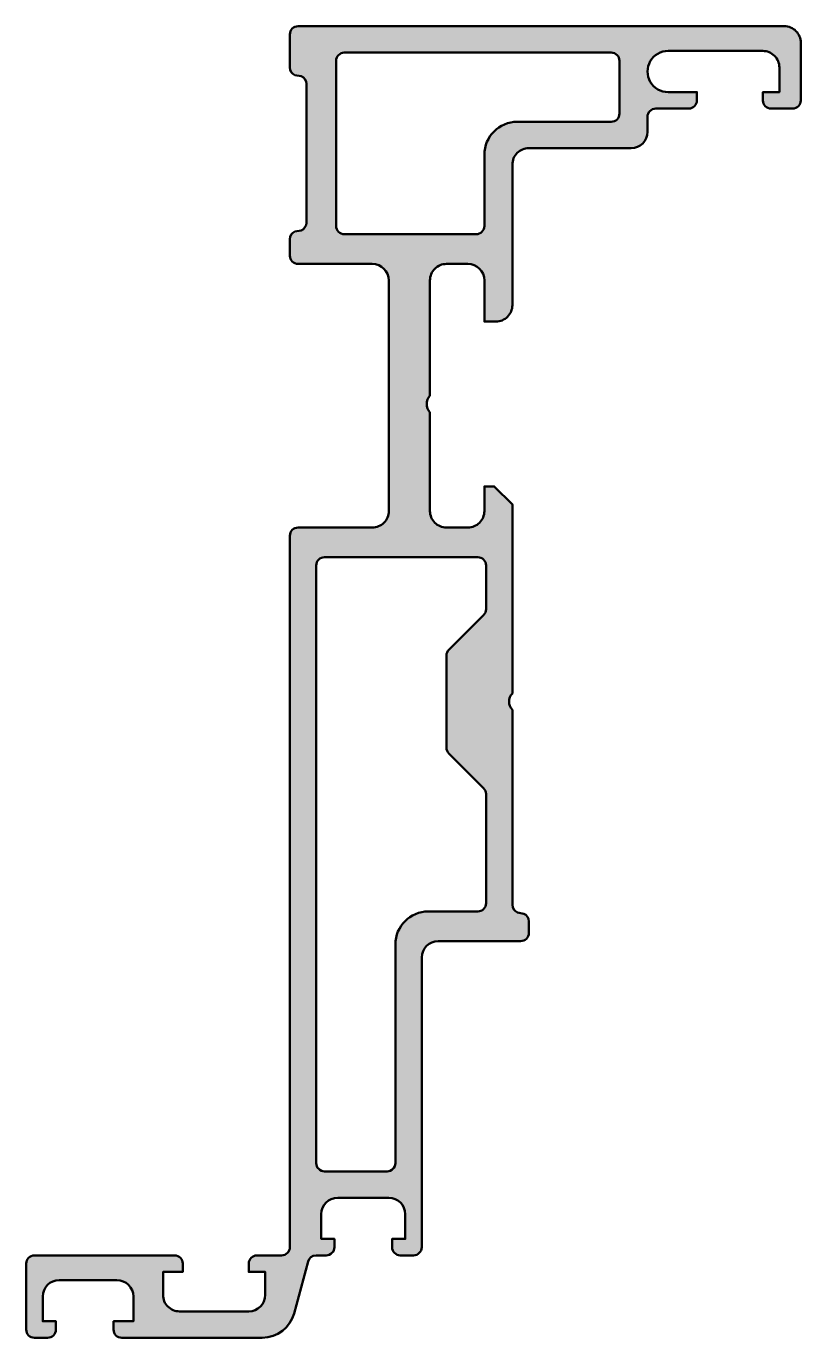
# Model space of a CAD drawing. Extents: x -15 to 32, y -5 to 74.6.
import ezdxf

# ---------------------------------------------------------------- set-up
doc = ezdxf.new("R2010")
doc.units = 0
doc.layers.add('0S-Alu contour', color=7, linetype='Continuous', lineweight=50)
doc.layers.add('0S-Alu hatch', color=252, linetype='Continuous', lineweight=25)

# ---------------------------------------------------------------- blocks, each defined once
blk = doc.blocks.new('336110__9CE9499D_06AA_4CF8_AD01_7B80F5E71F36_')
at = {"layer": '0S-Alu hatch'}
h = blk.add_hatch(color=256, dxfattribs=at)
edge = h.paths.add_edge_path()
edge.add_arc((1.497290657087145, 74.10087485499781), 0.5000165637335547, 90.0018979697398, 179.9981020306515)
edge.add_line((0.9972740936279295, 74.10089141845697), (0.9972664642334017, 72.10089141845702))
edge.add_arc((1.497215075212274, 72.10088449459391), 0.4999486110268192, 179.9992065020199, 247.5044474708268)
edge.add_line((1.305928878784179, 71.63897735595702), (1.688619308471679, 71.56286651611327))
edge.add_ellipse((1.497192342011177, 71.10087357771475), major_axis=(-0.5000817519349933, 0), ratio=1, start_angle=180.0020440644536, end_angle=247.4933074702443, ccw=False)
edge.add_line((1.997274093627929, 71.10089141845873), (1.997274093627929, 62.67474014282226))
edge.add_ellipse((1.497227925711312, 62.67479524778879), major_axis=(-0.5000461709528939, 0), ratio=1, start_angle=112.5039684638825, end_angle=179.9936860189492, ccw=False)
edge.add_line((1.688619308471679, 62.21282608032225), (1.305928878784179, 62.13671524047852))
edge.add_arc((1.497325795861179, 61.67474237867299), 0.5000517022382489, 112.5043922823672, 180.0002561875831)
edge.add_line((0.9972740936279295, 61.67474014280823), (0.9972740936279259, 60.67483169555664))
edge.add_arc((1.497341582194582, 60.67480762741402), 0.5000674891458522, 179.9972423661027, 269.9922674236372)
edge.add_line((1.497274093627929, 60.17474014282226), (5.997274093627929, 60.17480117797852))
edge.add_ellipse((5.997214901934111, 59.17474198628471), major_axis=(-1.000059193445539, 0), ratio=1, start_angle=180.0033912334174, end_angle=269.99660876649887, ccw=False)
edge.add_line((6.997274093627929, 59.17480117797706), (6.997274093627925, 45.17483169555664))
edge.add_ellipse((5.99734824735131, 45.17472702698371), major_axis=(-0.9999258517547763, 0), ratio=1, start_angle=89.9957509895545, end_angle=180.005997512177, ccw=False)
edge.add_line((5.997274093627929, 44.17480117797852), (1.497274093627929, 44.17480117797852))
edge.add_arc((1.49731099241702, 43.67476427918943), 0.500036900150511, 90.00422797774591, 179.9957720222162)
edge.add_line((0.9972740936279295, 43.67480117797885), (0.9972740936279294, 0.50088173866272))
edge.add_ellipse((0.4972946212955125, 0.5008612109951373), major_axis=(-0.4999794727538194, 0), ratio=1, start_angle=89.99764760599152, end_angle=180.0023523941473, ccw=False)
edge.add_line((0.4972740936279294, 0.00088173866272), (-1.00272590637207, 0.0008817386627222))
edge.add_arc((-1.002704300511538, -0.4991398671978096), 0.5000216063273248, 90.00247574225982, 179.9975242576595)
edge.add_line((-1.50272590637207, -0.4991182613365735), (-1.50272590637207, -0.9991180229187008))
edge.add_line((-1.50272590637207, -0.9991180229187008), (-0.5027259063720706, -0.9991180229187008))
edge.add_line((-0.5027259063720706, -0.9991180229187008), (-0.5027259063720706, -2.399111919403075))
edge.add_ellipse((-1.502731975514806, -2.39910585026034), major_axis=(-1.000006069161153, 0), ratio=1, start_angle=90.00034773415359, end_angle=179.9996522645865, ccw=False)
edge.add_line((-1.50272590637207, -3.399111919403075), (-5.702729530334472, -3.399111919403075))
edge.add_ellipse((-5.702750307242243, -2.399132696310847), major_axis=(-0.9999792233080732, 0), ratio=1, start_angle=-0.001190453490494292, end_angle=90.00119045386032, ccw=False)
edge.add_line((-6.702729530334472, -2.399111919404189), (-6.702721900939943, -0.9991180229187008))
edge.add_line((-6.702721900939943, -0.9991180229187008), (-5.502724952697754, -0.9991180229187008))
edge.add_line((-5.502724952697754, -0.9991180229187008), (-5.502724952697754, -0.49911826133728))
edge.add_arc((-6.002777808341363, -0.499171118361085), 0.5000528584371791, 0.0060563284413812, 89.9956921732289)
edge.add_line((-6.002740211486816, 0.00088173866272), (-14.50272113800049, 0.00088173866272))
edge.add_arc((-14.50269445797017, -0.4991449413675957), 0.5000266807421018, 90.00305714313659, 179.996942856759)
edge.add_line((-15.00272113800049, -0.4991182613363685), (-15.00272113800049, -4.4991180229187))
edge.add_arc((-14.50269405991913, -4.499091421700097), 0.500027078788944, 180.0030481101443, 269.9968972484778)
edge.add_line((-14.50272113800049, -4.999118499755859), (-13.70270282745361, -4.999118499755859))
edge.add_arc((-13.70272621380361, -4.499106557913127), 0.5000119423896398, 270.0026798143, 359.9986862387577)
edge.add_line((-13.20271427154541, -4.49911802291659), (-13.20269901275635, -3.9991180229187))
edge.add_line((-13.20269901275635, -3.9991180229187), (-14.00271732330322, -3.9991180229187))
edge.add_line((-14.00271732330322, -3.9991180229187), (-14.00271732330322, -2.4991180229187))
edge.add_ellipse((-13.00264832348006, -2.499187022741863), major_axis=(-1.000069002203485, 0), ratio=1, start_angle=270.0039531258831, end_angle=359.99604687413796, ccw=False)
edge.add_line((-13.00271732330322, -1.499118022918701), (-9.502717323303225, -1.4991180229187))
edge.add_ellipse((-9.502749161460725, -2.499149861076202), major_axis=(-1.000031838664319, 0), ratio=1, start_angle=180.0018241338997, end_angle=269.99817586602546, ccw=False)
edge.add_line((-8.502717323303225, -2.499118022920007), (-8.502724952697754, -3.9991180229187))
edge.add_line((-8.502724952697754, -3.9991180229187), (-9.702714271545412, -3.9991180229187))
edge.add_line((-9.702714271545412, -3.9991180229187), (-9.702721900939943, -4.4991180229187))
edge.add_arc((-9.202721314839104, -4.499117913722503), 0.5000005861008495, 180.0000124896316, 269.999058574681)
edge.add_line((-9.202729530334471, -4.999118499755859), (-0.6771262359619143, -4.99911849975586))
edge.add_arc((-0.6771699020551339, -2.999067946340105), 2.000050553892426, 270.0012509098055, 344.9988711580545)
edge.add_line((1.254720382690429, -3.516757183074949), (2.097966842651366, -0.3696932125091563))
edge.add_ellipse((2.580892274162915, -0.4990748345095156), major_axis=(-0.4999565746262966, 0), ratio=1, start_angle=269.9956301870134, end_angle=345.0019767502801, ccw=False)
edge.add_line((2.580930404663085, 0.00088173866272), (3.197286300659165, 0.0008817386627173))
edge.add_arc((3.197286479626288, 0.5008663011448378), 0.4999845624821558, 269.9999794912451, 360.0017690639083)
edge.add_line((3.69727104187012, 0.5008817386631256), (3.69727104187012, 1.00088173866272))
edge.add_line((3.69727104187012, 1.00088173866272), (2.897267990112304, 1.00088173866272))
edge.add_line((2.897267990112304, 1.00088173866272), (2.897267990112304, 2.50088173866272))
edge.add_ellipse((3.897299828267013, 2.500849930311283), major_axis=(-1.000031838660578, 0), ratio=1, start_angle=270.0018241338147, end_angle=359.998177574004, ccw=False)
edge.add_line((3.897267990112304, 3.500881768465042), (6.997274093627929, 3.500881768465042))
edge.add_ellipse((6.997205093811697, 2.500812768650865), major_axis=(-1.0000690021945, 0), ratio=1, start_angle=180.0039514179201, end_angle=269.9960468745139, ccw=False)
edge.add_line((7.997274093627929, 2.500881738662392), (7.997274093627929, 1.00088173866272))
edge.add_line((7.997274093627929, 1.00088173866272), (7.19725578308105, 1.00088173866272))
edge.add_line((7.19725578308105, 1.00088173866272), (7.19727104187012, 0.50088173866272))
edge.add_arc((7.697282589345284, 0.5008932855526523), 0.5000115476084915, 180.0013231456074, 269.9969282993298)
edge.add_line((7.69725578308105, 0.00088173866272), (8.49727409362793, 0.00088173866272))
edge.add_arc((8.497247413597606, 0.5009084186930437), 0.5000266807421098, 270.0030571431374, 359.996942856759)
edge.add_line((8.99727409362793, 0.5008817386618166), (8.997274093627926, 18.07479507446289))
edge.add_ellipse((9.997319479481442, 18.07474968860937), major_axis=(-1.000045386883407, 0), ratio=1, start_angle=270.00260029983724, end_angle=359.99739970021847, ccw=False)
edge.add_line((9.99727409362793, 19.07479507446289), (14.99727600097654, 19.07479507446289))
edge.add_arc((14.99728632108713, 19.57478475435232), 0.499989679995931, 269.9988173780288, 360.0011826222799)
edge.add_line((15.49727600097655, 19.57479507446291), (15.49727600097655, 20.27477676391602))
edge.add_arc((14.99726235931845, 20.27477075165242), 0.5000136416942575, 0.0006889355552012, 67.49946785304142)
edge.add_line((15.18861358642578, 20.73672134399414), (14.8059307861328, 20.81283218383789))
edge.add_ellipse((14.99732770424858, 21.27480504719783), major_axis=(-0.5000517040718874, 0), ratio=1, start_angle=0.0032406901677859423, end_angle=67.49560767584381, ccw=False)
edge.add_line((14.49727600097655, 21.2747767639167), (14.49727600097655, 33.11285049438478))
edge.add_ellipse((15.02227987255775, 33.61285049438477), major_axis=(-0.7250028035637167, 0), ratio=1, start_angle=-43.602607962568015, end_angle=43.60260796256807, ccw=False)
edge.add_line((14.49727600097655, 34.11285049438478), (14.49727600097655, 45.57476455688477))
edge.add_line((14.49727600097655, 45.57476455688477), (13.39726989746093, 46.67480117797852))
edge.add_line((13.39726989746093, 46.67480117797852), (12.79729431152344, 46.67480117797852))
edge.add_line((12.79729431152344, 46.67480117797852), (12.79729431152344, 45.17480117797852))
edge.add_ellipse((11.79730608235724, 45.17478940712045), major_axis=(-0.9999882292354781, 0), ratio=1, start_angle=89.9992162886499, end_angle=180.0006744282229, ccw=False)
edge.add_line((11.7972924041748, 44.17480117797852), (10.49727409362793, 44.17480117797852))
edge.add_ellipse((10.49726213993387, 45.17478922428447), major_axis=(-0.9999880463773902, 0), ratio=1, start_angle=-0.0006849047542232256, end_angle=90.00068490440623, ccw=False)
edge.add_line((9.49727409362793, 45.17480117798458), (9.49727409362793, 51.17483169555663))
edge.add_ellipse((10.02215235799315, 51.67481643676758), major_axis=(-0.7249013269727291, 0), ratio=1, start_angle=-43.60858143181832, end_angle=43.60858143181832, ccw=False)
edge.add_line((9.49727409362793, 52.17480117797852), (9.49727409362793, 59.17474014282226))
edge.add_ellipse((10.49724415103116, 59.17477008541902), major_axis=(-0.9999700578515281, 0), ratio=1, start_angle=-90.00171563579238, end_angle=0.001715635783284597, ccw=False)
edge.add_line((10.49727409362793, 60.17474014282226), (11.79726188659668, 60.17480117797852))
edge.add_ellipse((11.79718490328829, 59.1746917667215), major_axis=(-1.000109414219912, 0), ratio=1, start_angle=180.0062681174267, end_angle=269.9955896638856, ccw=False)
edge.add_line((12.79729431152344, 59.17480117797811), (12.7972637939453, 56.67483169555664))
edge.add_line((12.7972637939453, 56.67483169555664), (13.49727600097653, 56.67480117797854))
edge.add_arc((13.49729364922009, 57.674783529735), 0.999982351912198, 269.9989888122824, 360.0010111877512)
edge.add_line((14.49727600097655, 57.67480117797916), (14.49727600097655, 66.20092422485352))
edge.add_ellipse((15.49722398744252, 66.20091901926777), major_axis=(-0.9999479864795258, 0), ratio=1, start_angle=269.9970196890047, end_angle=359.99970172736136, ccw=False)
edge.add_line((15.49727600097655, 67.20086700439452), (21.69725006103516, 67.20092803955077))
edge.add_arc((21.69721330046756, 68.200995319284), 1.00006728040885, 270.002106083678, 359.9961454145149)
edge.add_line((22.69728057861328, 68.20092803954974), (22.69725006103516, 69.10089141845702))
edge.add_ellipse((23.19724732752733, 69.10089415196487), major_axis=(-0.4999972664996414, 0), ratio=1, start_angle=-90.00031323863641, end_angle=0.0003132395328862003, ccw=False)
edge.add_line((23.19725006103515, 69.60089141845704), (25.19725006103516, 69.60089141845702))
edge.add_arc((25.19716479509915, 70.10097668439303), 0.5000852732050479, 270.009769090503, 359.9902309096059)
edge.add_line((25.69725006103516, 70.10089141845732), (25.69725006103516, 70.60089141845702))
edge.add_line((25.69725006103516, 70.60089141845702), (23.94725006103518, 70.60089141845702))
edge.add_ellipse((23.94725006103516, 71.85089141845702), major_axis=(-1.25, 0), ratio=1, start_angle=-89.99999999999858, end_angle=90.00000000000131, ccw=False)
edge.add_line((23.94725006103516, 73.10089141845702), (29.69721954345703, 73.10089141845702))
edge.add_ellipse((29.69726551392552, 72.10093738892552), major_axis=(-0.9999540305881991, 0), ratio=1, start_angle=179.9973659649486, end_angle=270.00263403491294, ccw=False)
edge.add_line((30.69721954345703, 72.10089141845701), (30.69721954345703, 70.60089141845702))
edge.add_line((30.69721954345703, 70.60089141845702), (29.69722717285156, 70.60089141845702))
edge.add_line((29.69722717285156, 70.60089141845702), (29.69722717285156, 70.10089141845702))
edge.add_arc((30.19721190220979, 70.10090666556749), 0.4999847295907197, 180.0017472435431, 270.0008756491768)
edge.add_line((30.19721954345703, 69.60092193603516), (31.49726837158203, 69.60089141845702))
edge.add_arc((31.49716048045422, 70.10099930958484), 0.5001079027657954, 270.0123607451197, 359.9876392548939)
edge.add_line((31.99726837158203, 70.10089141845714), (31.99726837158203, 73.60089141845702))
edge.add_arc((30.99726883133853, 73.60089187821353), 0.9999995402436131, 359.9999736572434, 450.0000263421187)
edge.add_line((30.99726837158203, 74.60089141845704), (1.497274093627929, 74.60089141845702))
edge = h.paths.add_edge_path()
edge.add_ellipse((4.297303733542481, 72.50090450315184), major_axis=(-0.5000113294960286, 0), ratio=1, start_angle=270.0012982204886, end_angle=359.99870177940693, ccw=False)
edge.add_line((4.297292404174804, 73.00091583251952), (20.49724548339844, 73.00091583251954))
edge.add_ellipse((20.49721103852931, 72.50085849736618), major_axis=(-0.5000573363396704, 0), ratio=1, start_angle=180.0065693713526, end_angle=269.9960533613145, ccw=False)
edge.add_line((20.99726837158204, 72.50091583251952), (20.99726837158203, 69.30090362548847))
edge.add_ellipse((20.49720562485646, 69.3009663745623), major_axis=(-0.5000627506625276, 0), ratio=1, start_angle=90.00456687932171, end_angle=179.9928103880886, ccw=False)
edge.add_line((20.49724548339844, 68.80090362548827), (14.7972637939453, 68.80090362548827))
edge.add_arc((14.79729258400157, 66.80087483548328), 2.000028790212203, 90.0008247624854, 179.9992845203646)
edge.add_line((12.7972637939453, 66.80089981079102), (12.7972637939453, 62.47478897094728))
edge.add_ellipse((12.29734073474578, 62.47471203373084), major_axis=(-0.4999230651197705, 0), ratio=1, start_angle=89.99446087220957, end_angle=180.0088177123929, ccw=False)
edge.add_line((12.29729240417479, 61.97478897094727), (4.297261886596679, 61.97478897094727))
edge.add_ellipse((4.297224729173478, 62.47472129914518), major_axis=(-0.4999323295787683, 0), ratio=1, start_angle=-0.0077556669792784305, end_angle=90.0042585034073, ccw=False)
edge.add_line((3.797292404174804, 62.47478897094728), (3.797292404174804, 72.50091583252043))
edge = h.paths.add_edge_path()
edge.add_arc((10.99705857052777, 36.40580247944964), 0.4997844788605426, 134.9885915164954, 180.0050751812307)
edge.add_line((10.49727409362793, 36.40575820922896), (10.49727409362793, 30.81994277954102))
edge.add_arc((10.99695209560435, 30.81985439906804), 0.4996780097925653, 179.989865817538, 225.0164674846771)
edge.add_line((10.6437279510498, 30.46642715454102), (12.75081604003907, 28.35931045532227))
edge.add_ellipse((12.39726949135936, 28.00574964828941), major_axis=(-0.5000004063528887, 0), ratio=1, start_angle=179.9981833674878, end_angle=225.0011553315793, ccw=False)
edge.add_line((12.89726989746093, 28.00573379516722), (12.89726989746093, 21.37478286743164))
edge.add_ellipse((12.39729042499756, 21.37476233981306), major_axis=(-0.4999794728847663, 0), ratio=1, start_angle=89.99742904597127, end_angle=180.0023523884148, ccw=False)
edge.add_line((12.39726799011229, 20.87478286743164), (9.397267990112304, 20.87478286743164))
edge.add_arc((9.397296780466512, 18.87475407707743), 2.000028790561427, 90.00082477102059, 179.9991752285853)
edge.add_line((7.397267990112302, 18.8747828674454), (7.397267990112304, 5.600887842178345))
edge.add_ellipse((6.897288517779887, 5.600867314510761), major_axis=(-0.499979472753819, 0), ratio=1, start_angle=89.99764760599061, end_angle=180.0023523941473, ccw=False)
edge.add_line((6.897267990112297, 5.100887842178345), (3.097280197143554, 5.100887842178345))
edge.add_ellipse((3.097269877033003, 5.600877522067793), major_axis=(-0.4999896799959564, 0), ratio=1, start_angle=-0.001182622279827683, end_angle=90.00118262196679, ccw=False)
edge.add_line((2.597280197143553, 5.600887842178387), (2.597280197143554, 41.87475234985352))
edge.add_ellipse((3.097222722340774, 41.8748098246563), major_axis=(-0.4999425285009525, 0), ratio=1, start_angle=-90.00658688438602, end_angle=0.006586884378577906, ccw=False)
edge.add_line((3.097280197143554, 42.37475234985352), (12.3972679901123, 42.37475234985352))
edge.add_ellipse((12.39732955005958, 41.87480437638497), major_axis=(-0.4999479772585723, 0), ratio=1, start_angle=179.9975349990468, end_angle=270.00705498438947, ccw=False)
edge.add_line((12.89727752685547, 41.87478286743177), (12.89726989746093, 39.21996719360353))
edge.add_ellipse((12.39717473697647, 39.21999058838996), major_axis=(-0.5000951610316714, 0), ratio=1, start_angle=135.0033416359975, end_angle=179.9973196652394, ccw=False)
edge.add_line((12.75081604003907, 38.86639053344726), (10.6437279510498, 36.75927383422852))
at = {"layer": '0S-Alu contour', "color": 7}
for points in [[(0.9972740936279295, 74.10089141845697), (0.9972664642334017, 72.10089141845702)], [(30.99726837158203, 74.60089141845704), (1.497274093627929, 74.60089141845702)], [(31.99726837158203, 70.10089141845714), (31.99726837158203, 73.60089141845702)], [(3.797292404174804, 62.47478897094728), (3.797292404174804, 72.50091583252043)], [(4.297292404174804, 73.00091583251952), (20.49724548339844, 73.00091583251954)], [(20.99726837158204, 72.50091583251952), (20.99726837158203, 69.30090362548847)], [(23.94725006103516, 73.10089141845702), (29.69721954345703, 73.10089141845702)], [(30.69721954345703, 72.10089141845701), (30.69721954345703, 70.60089141845702), (29.69722717285156, 70.60089141845702), (29.69722717285156, 70.10089141845702)], [(1.305928878784179, 71.63897735595702), (1.688619308471679, 71.56286651611327)], [(1.997274093627929, 71.10089141845873), (1.997274093627929, 62.67474014282226)], [(25.69725006103516, 70.10089141845732), (25.69725006103516, 70.60089141845702), (23.94725006103518, 70.60089141845702)], [(23.19725006103515, 69.60089141845704), (25.19725006103516, 69.60089141845702)], [(30.19721954345703, 69.60092193603516), (31.49726837158203, 69.60089141845702)], [(20.49724548339844, 68.80090362548827), (14.7972637939453, 68.80090362548827)], [(22.69728057861328, 68.20092803954974), (22.69725006103516, 69.10089141845702)], [(15.49727600097655, 67.20086700439452), (21.69725006103516, 67.20092803955077)], [(12.7972637939453, 66.80089981079102), (12.7972637939453, 62.47478897094728)], [(14.49727600097655, 57.67480117797916), (14.49727600097655, 66.20092422485352)], [(1.688619308471679, 62.21282608032225), (1.305928878784179, 62.13671524047852)], [(0.9972740936279295, 61.67474014280823), (0.9972740936279259, 60.67483169555664)], [(12.29729240417479, 61.97478897094727), (4.297261886596679, 61.97478897094727)], [(1.497274093627929, 60.17474014282226), (5.997274093627929, 60.17480117797852)], [(10.49727409362793, 60.17474014282226), (11.79726188659668, 60.17480117797852)], [(6.997274093627929, 59.17480117797706), (6.997274093627925, 45.17483169555664)], [(9.49727409362793, 52.17480117797852), (9.49727409362793, 59.17474014282226)], [(12.79729431152344, 59.17480117797811), (12.7972637939453, 56.67483169555664), (13.49727600097653, 56.67480117797854)], [(9.49727409362793, 45.17480117798458), (9.49727409362793, 51.17483169555663)], [(14.49727600097655, 34.11285049438478), (14.49727600097655, 45.57476455688477), (13.39726989746093, 46.67480117797852), (12.79729431152344, 46.67480117797852), (12.79729431152344, 45.17480117797852)], [(5.997274093627929, 44.17480117797852), (1.497274093627929, 44.17480117797852)], [(11.7972924041748, 44.17480117797852), (10.49727409362793, 44.17480117797852)], [(0.9972740936279295, 43.67480117797885), (0.9972740936279294, 0.50088173866272)], [(3.097280197143554, 42.37475234985352), (12.3972679901123, 42.37475234985352)], [(2.597280197143553, 5.600887842178387), (2.597280197143554, 41.87475234985352)], [(12.89727752685547, 41.87478286743177), (12.89726989746093, 39.21996719360353)], [(12.75081604003907, 38.86639053344726), (10.6437279510498, 36.75927383422852)], [(10.49727409362793, 36.40575820922896), (10.49727409362793, 30.81994277954102)], [(14.49727600097655, 21.2747767639167), (14.49727600097655, 33.11285049438478)], [(10.6437279510498, 30.46642715454102), (12.75081604003907, 28.35931045532227)], [(12.89726989746093, 28.00573379516722), (12.89726989746093, 21.37478286743164)], [(12.39726799011229, 20.87478286743164), (9.397267990112304, 20.87478286743164)], [(15.18861358642578, 20.73672134399414), (14.8059307861328, 20.81283218383789)], [(15.49727600097655, 19.57479507446291), (15.49727600097655, 20.27477676391602)], [(7.397267990112302, 18.8747828674454), (7.397267990112304, 5.600887842178345)], [(9.99727409362793, 19.07479507446289), (14.99727600097654, 19.07479507446289)], [(8.99727409362793, 0.5008817386618166), (8.997274093627926, 18.07479507446289)], [(6.897267990112297, 5.100887842178345), (3.097280197143554, 5.100887842178345)], [(3.897267990112304, 3.500881768465042), (6.997274093627929, 3.500881768465042)], [(3.69727104187012, 0.5008817386631256), (3.69727104187012, 1.00088173866272), (2.897267990112304, 1.00088173866272), (2.897267990112304, 2.50088173866272)], [(7.997274093627929, 2.500881738662392), (7.997274093627929, 1.00088173866272), (7.19725578308105, 1.00088173866272), (7.19727104187012, 0.50088173866272)], [(-6.002740211486816, 0.00088173866272), (-14.50272113800049, 0.00088173866272)], [(0.4972740936279294, 0.00088173866272), (-1.00272590637207, 0.0008817386627222)], [(2.580930404663085, 0.00088173866272), (3.197286300659165, 0.0008817386627173)], [(7.69725578308105, 0.00088173866272), (8.49727409362793, 0.00088173866272)], [(-15.00272113800049, -0.4991182613363685), (-15.00272113800049, -4.4991180229187)], [(-6.702729530334472, -2.399111919404189), (-6.702721900939943, -0.9991180229187008), (-5.502724952697754, -0.9991180229187008), (-5.502724952697754, -0.49911826133728)], [(-1.50272590637207, -0.4991182613365735), (-1.50272590637207, -0.9991180229187008), (-0.5027259063720706, -0.9991180229187008), (-0.5027259063720706, -2.399111919403075)], [(1.254720382690429, -3.516757183074949), (2.097966842651366, -0.3696932125091563)], [(-13.00271732330322, -1.499118022918701), (-9.502717323303225, -1.4991180229187)], [(-13.20271427154541, -4.49911802291659), (-13.20269901275635, -3.9991180229187), (-14.00271732330322, -3.9991180229187), (-14.00271732330322, -2.4991180229187)], [(-8.502717323303225, -2.499118022920007), (-8.502724952697754, -3.9991180229187), (-9.702714271545412, -3.9991180229187), (-9.702721900939943, -4.4991180229187)], [(-1.50272590637207, -3.399111919403075), (-5.702729530334472, -3.399111919403075)], [(-14.50272113800049, -4.999118499755859), (-13.70270282745361, -4.999118499755859)], [(-9.202729530334471, -4.999118499755859), (-0.6771262359619143, -4.99911849975586)]]:
    blk.add_lwpolyline(points, dxfattribs=at)
for centre, radius, start, end in [((1.497290657087145, 74.10087485499781), 0.5000165637335547, 90.0018979697398, 179.9981020306515), ((30.99726883133853, 73.60089187821353), 0.9999995402436131, 359.9999736572434, 90.00002634211872), ((1.497215075212274, 72.10088449459391), 0.4999486110268192, 179.9992065020199, 247.5044474708268), ((25.19716479509915, 70.10097668439303), 0.5000852732050479, 270.009769090503, 359.9902309096059), ((30.19721190220979, 70.10090666556749), 0.4999847295907197, 180.0017472435431, 270.0008756491768), ((31.49716048045422, 70.10099930958484), 0.5001079027657954, 270.0123607451197, 359.9876392548939), ((14.79729258400157, 66.80087483548328), 2.000028790212203, 90.0008247624854, 179.9992845203646), ((21.69721330046756, 68.200995319284), 1.00006728040885, 270.002106083678, 359.9961454145149), ((1.497325795861179, 61.67474237867299), 0.5000517022382489, 112.5043922823672, 180.0002561875831), ((1.497341582194582, 60.67480762741402), 0.5000674891458522, 179.9972423661027, 269.9922674236372), ((13.49729364922009, 57.674783529735), 0.999982351912198, 269.9989888122824, 0.0010111877511744), ((1.49731099241702, 43.67476427918943), 0.500036900150511, 90.00422797774591, 179.9957720222162), ((10.99705857052777, 36.40580247944964), 0.4997844788605426, 134.9885915164954, 180.0050751812307), ((10.99695209560435, 30.81985439906804), 0.4996780097925653, 179.989865817538, 225.0164674846771), ((9.397296780466512, 18.87475407707743), 2.000028790561427, 90.00082477102059, 179.9991752285853), ((14.99726235931845, 20.27477075165242), 0.5000136416942575, 0.0006889355552012, 67.49946785304142), ((14.99728632108713, 19.57478475435232), 0.499989679995931, 269.9988173780288, 0.0011826222798784), ((-14.50269445797017, -0.4991449413675957), 0.5000266807421018, 90.00305714313659, 179.996942856759), ((-6.002777808341363, -0.499171118361085), 0.5000528584371791, 0.0060563284413812, 89.9956921732289), ((-1.002704300511538, -0.4991398671978096), 0.5000216063273248, 90.00247574225982, 179.9975242576595), ((3.197286479626288, 0.5008663011448378), 0.4999845624821558, 269.9999794912451, 0.0017690639083015), ((7.697282589345284, 0.5008932855526523), 0.5000115476084915, 180.0013231456074, 269.9969282993298), ((8.497247413597606, 0.5009084186930437), 0.5000266807421098, 270.0030571431374, 359.996942856759), ((-0.6771699020551339, -2.999067946340105), 2.000050553892426, 270.0012509098055, 344.9988711580545), ((-14.50269405991913, -4.499091421700097), 0.500027078788944, 180.0030481101443, 269.9968972484778), ((-13.70272621380361, -4.499106557913127), 0.5000119423896398, 270.0026798143, 359.9986862387577), ((-9.202721314839104, -4.499117913722503), 0.5000005861008495, 180.0000124896316, 269.999058574681)]:
    blk.add_arc(centre, radius, start, end, dxfattribs=at)
at = {"layer": '0S-Alu contour', "color": 7, "extrusion": (0, 0, -1)}
for centre, radius, start, end in [((-4.297303733542481, 72.50090450315184), 0.5000113294960286, 0.0012982205930532, 89.99870177951139), ((-20.49721103852931, 72.50085849736618), 0.5000573363396704, 90.00394663868548, 179.9934306286474), ((-23.94725006103516, 71.85089141845702), 1.25, 269.9999999999987, 89.9999999999987), ((-29.69726551392552, 72.10093738892552), 0.9999540305881991, 89.99736596508704, 180.0026340350515), ((-1.497192342011177, 71.10087357771475), 0.5000817519349933, 112.5066925297557, 179.9979559355464), ((-20.49720562485646, 69.3009663745623), 0.5000627506625276, 180.0071896119114, 269.9954331206783), ((-23.19724732752733, 69.10089415196487), 0.4999972664996414, 359.9996867604671, 90.00031323863644), ((-15.49722398744252, 66.20091901926777), 0.9999479864795258, 0.0002982726386441, 90.00298031099535), ((-1.497227925711312, 62.67479524778879), 0.5000461709528939, 180.0063139810508, 247.4960315361175), ((-4.297224729173478, 62.47472129914518), 0.4999323295787683, 269.9957414965927, 0.0077556669792985), ((-12.29734073474578, 62.47471203373084), 0.4999230651197706, 179.9911822876071, 270.0055391277905), ((-5.997214901934111, 59.17474198628471), 1.000059193445539, 90.00339123350116, 179.9966087665826), ((-10.49724415103116, 59.17477008541902), 0.9999700578515281, 359.9982843642167, 90.00171563579234), ((-11.79718490328829, 59.1746917667215), 1.000109414219912, 90.00441033611442, 179.9937318825733), ((-10.02215235799315, 51.67481643676758), 0.7249013269727291, 316.3914185681818, 43.60858143181826), ((-5.99734824735131, 45.17472702698371), 0.9999258517547763, 179.994002487823, 270.0042490104455), ((-10.49726213993387, 45.17478922428447), 0.9999880463773902, 269.9993150955938, 0.0006849047541607), ((-11.79730608235724, 45.17478940712045), 0.9999882292354781, 179.9993255717771, 270.0007837113501), ((-3.097222722340774, 41.8748098246563), 0.4999425285009525, 359.9934131156214, 90.00658688438605), ((-12.39732955005958, 41.87480437638497), 0.4999479772585723, 89.99294501561052, 180.0024650009533), ((-12.39717473697647, 39.21999058838996), 0.5000951610316714, 180.0026803347607, 224.9966583640025), ((-15.02227987255775, 33.61285049438477), 0.7250028035637167, 316.3973920374319, 43.60260796256805), ((-12.39726949135936, 28.00574964828941), 0.5000004063528887, 134.9988446684207, 180.0018166325123), ((-12.39729042499756, 21.37476233981306), 0.4999794728847664, 179.9976476115852, 270.0025709540287), ((-14.99732770424858, 21.27480504719783), 0.5000517040718874, 292.5043923241562, 359.9967593098322), ((-9.997319479481442, 18.07474968860937), 1.000045386883407, 0.0026002997815099, 89.99739970016273), ((-3.097269877033003, 5.600877522067793), 0.4999896799959564, 269.9988173780332, 0.0011826222798784), ((-6.897288517779887, 5.600867314510761), 0.499979472753819, 179.9976476058527, 270.0023523940094), ((-3.897299828267013, 2.500849930311283), 1.000031838660578, 0.0018224259959921, 89.9981758661853), ((-6.997205093811697, 2.500812768650865), 1.0000690021945, 90.0039531254861, 179.9960485820799), ((-0.4972946212955125, 0.5008612109951373), 0.4999794727538194, 179.9976476058527, 270.0023523940085), ((-2.580892274162915, -0.4990748345095156), 0.4999565746262966, 14.99802324971991, 90.00436981298665), ((13.00264832348006, -2.499187022741863), 1.000069002203485, 0.0039531258620306, 89.99604687411696), ((9.502749161460725, -2.499149861076202), 1.000031838664319, 90.00182413397457, 179.9981758661003), ((5.702750307242243, -2.399132696310847), 0.9999792233080732, 269.9988095461397, 0.0011904534904457), ((1.502731975514806, -2.39910585026034), 1.000006069161153, 180.0003477354136, 269.9996522658464)]:
    blk.add_arc(centre, radius, start, end, dxfattribs=at)
blk = doc.blocks.new('336110__DEC23BFE_D50A_4512_9DFA_D2DF268FF1B7_')
at = {"layer": '0S-Alu contour', "color": 7}
blk.add_blockref('336110__9CE9499D_06AA_4CF8_AD01_7B80F5E71F36_', (0, 0), dxfattribs=at)

msp = doc.modelspace()

# ---------------------------------------------------------------- block references
at = {"layer": '0S-Alu contour', "color": 7}
msp.add_blockref('336110__DEC23BFE_D50A_4512_9DFA_D2DF268FF1B7_', (0, 0), dxfattribs=at)

doc.saveas('drawing.dxf')
